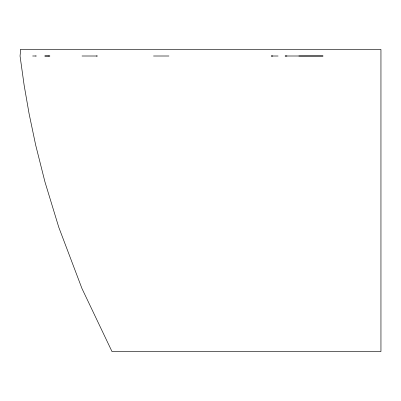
<?xml version="1.0" encoding="UTF-8"?>
<svg xmlns="http://www.w3.org/2000/svg" width="401" height="401" viewBox="0 0 401 401"><rect width="100%" height="100%" fill="white"/><g stroke="black" fill="none" stroke-linecap="round" stroke-linejoin="round"><path stroke-width="0.6" d="M272.83 56.01L271.266 56.01L278.099 56.01M286.966 56.005L285.051 56.005L323.091 55.995L298.85 56.01M82.01 56.005L97.308 56.01L96.35 56.01M153.498 56.01L168.956 56.005M32.631 55.995L36.215 56L35.709 55.995M20.707 49.443L20.05 56.01L24.14 85.238L29.093 113.719L35.654 144.987L44.952 181.904L58.772 227.262L81.959 288.499L111.999 351.557L380.95 351.557L380.95 49.443L20.707 49.443M48.2 56.005L44.832 56.005L49.859 56.005L48.2 56.005"/></g></svg>
